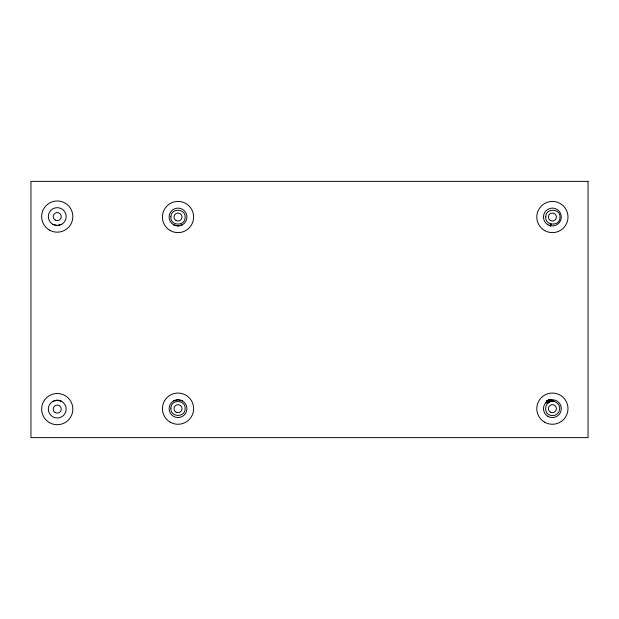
<?xml version="1.0" encoding="UTF-8"?>
<svg xmlns="http://www.w3.org/2000/svg" width="619" height="619" viewBox="0 0 619 619"><rect width="100%" height="100%" fill="white"/><g stroke="black" fill="none" stroke-linecap="round" stroke-linejoin="round"><path stroke-width="0.93" d="M61.699 224.295L57.242 225.486L52.785 224.295A8.914 8.914 0 0 1 52.785 208.858A8.914 8.914 0 0 1 66.156 216.573A8.914 8.914 0 0 1 52.785 224.295M182.481 224.743L178.024 225.935L173.568 224.743A8.914 8.914 0 0 1 173.568 209.299A8.914 8.914 0 0 1 186.938 217.021A8.914 8.914 0 0 1 173.568 224.743M52.785 401.391A8.914 8.914 0 0 1 66.156 409.113A8.914 8.914 0 0 1 52.785 416.827A8.914 8.914 0 0 1 52.785 401.391L57.242 400.199L61.699 401.391M173.568 400.942A8.914 8.914 0 0 1 186.938 408.664A8.914 8.914 0 0 1 173.568 416.386A8.914 8.914 0 0 1 173.568 400.942L178.024 399.75L182.481 400.942M550.771 399.735C555.081 401.205 560.907 404.339 559.584 409.894C558.911 413.716 554.763 416.394 551.003 415.434C541.942 413.817 545.308 399.054 554.175 401.53L550.755 399.727M549.022 399.518L552.411 401.352L549.014 399.503M547.815 400.276L550.322 401.723L547.869 400.3M170.883 216.812C169.985 225.981 185.104 226.732 185.127 217.524C186.017 208.363 170.898 207.605 170.883 216.812M170.883 408.13C169.985 417.291 185.104 418.049 185.127 408.842C186.017 399.673 170.898 398.922 170.883 408.13M545.749 216.812C544.859 225.981 559.978 226.732 559.994 217.524C560.891 208.363 545.772 207.605 545.749 216.812M550.601 223.931L550.167 225.803L550.601 223.931M550.941 224.032L550.508 225.912L550.941 224.032M588.05 181.367L30.95 181.367L30.95 437.633L588.05 437.633L588.05 181.367M553.123 401.375L549.742 399.565L553.123 401.375M551.351 401.46L548.829 400.052L551.351 401.46M549.657 401.986L548.016 401.011L549.657 401.986M549.03 402.311L546.554 400.81L549.03 402.311M548.148 402.907L546.538 401.886L548.148 402.907M547.614 403.379L546.028 402.342L547.614 403.379M547.939 224.743A8.914 8.914 0 0 0 561.309 217.021A8.914 8.914 0 0 0 547.939 209.299A8.914 8.914 0 0 0 547.939 224.743M547.939 416.386A8.914 8.914 0 0 0 561.309 408.664A8.914 8.914 0 0 0 547.939 400.942A8.914 8.914 0 0 0 547.939 416.386M170.225 230.531A15.599 15.599 0 0 0 193.623 217.021A15.599 15.599 0 0 0 170.225 203.512A15.599 15.599 0 0 0 170.225 230.531M544.596 230.531A15.599 15.599 0 0 0 567.994 217.021A15.599 15.599 0 0 0 544.596 203.512A15.599 15.599 0 0 0 544.596 230.531M544.596 422.173A15.599 15.599 0 0 0 567.994 408.664A15.599 15.599 0 0 0 544.596 395.154A15.599 15.599 0 0 0 544.596 422.173M170.225 422.173A15.599 15.599 0 0 0 193.623 408.664A15.599 15.599 0 0 0 170.225 395.154A15.599 15.599 0 0 0 170.225 422.173M49.443 422.622A15.599 15.599 0 0 0 72.841 409.113A15.599 15.599 0 0 0 49.443 395.603A15.599 15.599 0 0 0 49.443 422.622M49.443 230.082A15.599 15.599 0 0 0 72.841 216.573A15.599 15.599 0 0 0 49.443 203.063A15.599 15.599 0 0 0 49.443 230.082M176.02 220.496A4.008 4.008 0 0 0 182.032 217.021A4.008 4.008 0 0 0 176.02 213.547A4.008 4.008 0 0 0 176.02 220.496M176.02 412.138A4.008 4.008 0 0 0 182.032 408.664A4.008 4.008 0 0 0 176.02 405.19A4.008 4.008 0 0 0 176.02 412.138M550.392 220.496A4.008 4.008 0 0 0 556.404 217.021A4.008 4.008 0 0 0 550.392 213.547A4.008 4.008 0 0 0 550.392 220.496M550.392 412.138A4.008 4.008 0 0 0 556.404 408.664A4.008 4.008 0 0 0 550.392 405.19A4.008 4.008 0 0 0 550.392 412.138M55.238 220.047A4.008 4.008 0 0 0 61.258 216.573A4.008 4.008 0 0 0 55.238 213.098A4.008 4.008 0 0 0 55.238 220.047M55.238 412.587A4.008 4.008 0 0 0 61.258 409.113A4.008 4.008 0 0 0 55.238 405.638A4.008 4.008 0 0 0 55.238 412.587"/></g></svg>
